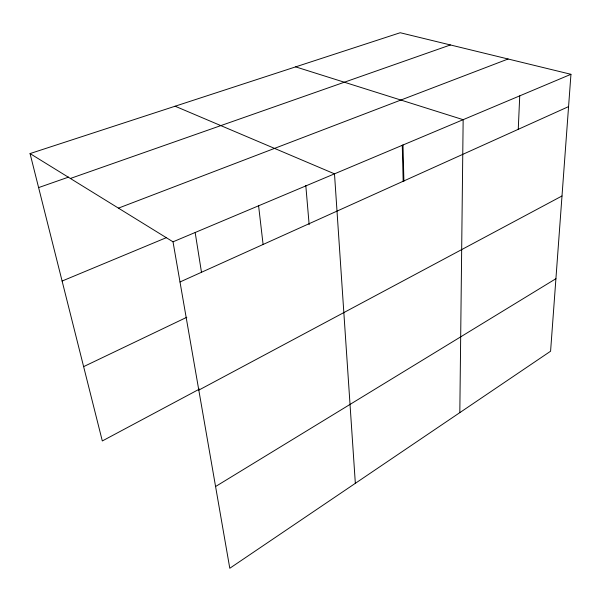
<?xml version="1.0" encoding="UTF-8"?>
<svg xmlns="http://www.w3.org/2000/svg" width="601" height="601" viewBox="0 0 601 601"><rect width="100%" height="100%" fill="white"/><g stroke="black" fill="none" stroke-linecap="round" stroke-linejoin="round"><path stroke-width="0.9" d="M459.818 412.632L463.153 119.682L295.647 66.869M518.25 129.32L519.737 95.859M570.95 74.299L550.584 351.224L229.792 568.268L173.013 241.82L30.05 153.571L400.213 32.732L570.95 74.299L173.013 241.82M215.571 486.525L555.917 278.706M199.577 389.012L102.313 440.954L30.05 153.571M198.803 390.117L562.003 195.979M83.622 366.633L186.821 317.26M179.999 281.974L568.576 106.61M62.106 281.043L166.507 237.598M118.442 208.134L508.1 59.003M70.385 178.467L450.412 44.955M38.607 187.602L68.619 177.092M175.116 106.212L334.494 173.839L355.341 483.324M195.182 232.579L201.5 272.381M258.595 205.79L263.095 244.472M305.796 185.446L309.154 224.684M402.272 145.314L403.173 181.254M402.993 144.856L403.895 181.269"/></g></svg>
